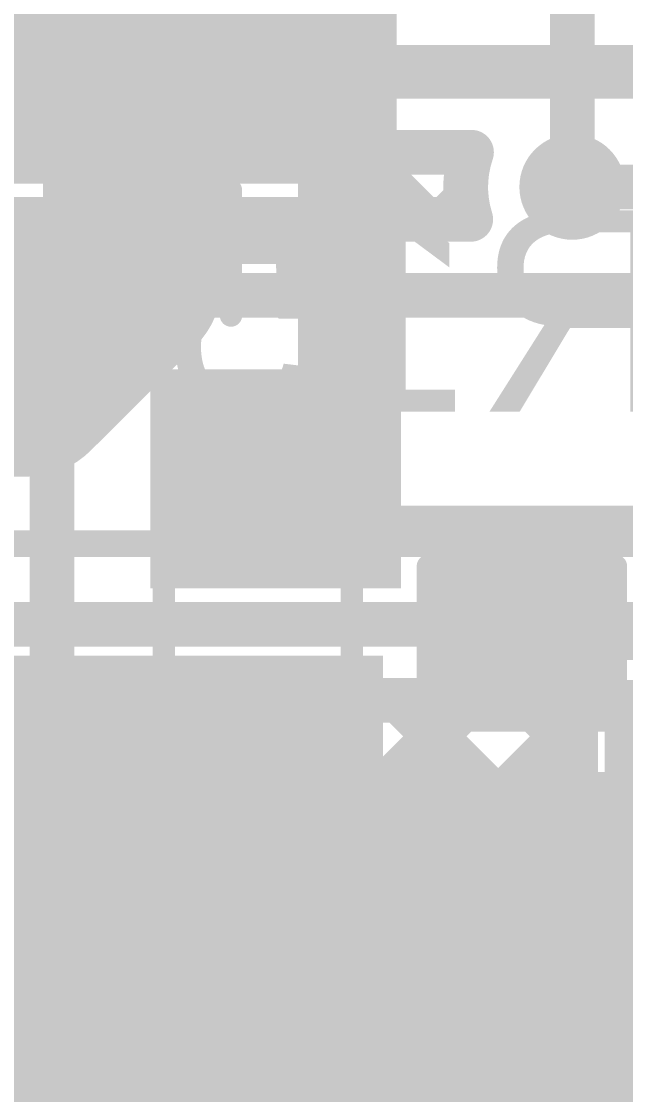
# Model space of a CAD drawing. Header units: millimetres. Extents: x -0.26 to 2.84, y -0.09 to 2.43.
# Drawn here: x 1.7592 to 1.8942, y 1.0949 to 1.3347 of the extents above; entities that cross this region are included whole.
import ezdxf

# ---------------------------------------------------------------- set-up
doc = ezdxf.new("R2010")
doc.units = ezdxf.units.MM
doc.header["$MEASUREMENT"] = 0
for name, color, linetype in [('BottomLayer', 5, 'Continuous'), ('BottomOverlay', 54, 'Continuous'), ('BottomPaste', 16, 'Continuous'), ('BottomSolder', 6, 'Continuous'), ('TopLayer', 1, 'Continuous'), ('TopOverlay', 2, 'Continuous'), ('TopPaste', 8, 'Continuous'), ('TopSolder', 216, 'Continuous'), ('ViaHoleLayer', 16, 'Continuous')]:
    doc.layers.add(name, color=color, linetype=linetype)
doc.styles.add('Arial', font='', dxfattribs={"height": 0.2})
doc.styles.get('Arial').set_extended_font_data('Arial')

# ---------------------------------------------------------------- blocks, each defined once
blk = doc.blocks.new('R__0603_B_14')
at = {"layer": 'BottomLayer'}
for points in [[(-0.045, -0.0175), (-0.045, 0.0175), (-0.015, 0.0175), (-0.015, -0.0175)], [(0.015, -0.0175), (0.015, 0.0175), (0.045, 0.0175), (0.045, -0.0175)]]:
    blk.add_hatch(color=5, dxfattribs=at).paths.add_polyline_path(points)
at = {"layer": 'BottomPaste'}
for points in [[(-0.045, -0.0175), (-0.045, 0.0175), (-0.015, 0.0175), (-0.015, -0.0175)], [(0.015, -0.0175), (0.015, 0.0175), (0.045, 0.0175), (0.045, -0.0175)]]:
    blk.add_hatch(color=16, dxfattribs=at).paths.add_polyline_path(points)
at = {"layer": 'BottomSolder'}
for points in [[(-0.049, -0.0215), (-0.049, 0.0215), (-0.011, 0.0215), (-0.011, -0.0215)], [(0.011, -0.0215), (0.011, 0.0215), (0.049, 0.0215), (0.049, -0.0215)]]:
    blk.add_hatch(color=6, dxfattribs=at).paths.add_polyline_path(points)
at = {"layer": 'BottomOverlay', "const_width": 0.005}
for points in [[(-0.048, -0.021), (-0.048, 0.021)], [(0.048, 0.021), (-0.048, 0.021)], [(0.048, -0.021), (0.048, 0.021)], [(0.048, -0.021), (-0.048, -0.021)]]:
    blk.add_lwpolyline(points, dxfattribs=at)
at = {"layer": 'BottomOverlay', "const_width": 0.0025}
for points in [[(-0.04925, 0.021, 1), (-0.04675, 0.021, 1)], [(-0.04925, 0.021, 1), (-0.04675, 0.021, 1)], [(0.04675, 0.021, 1), (0.04925, 0.021, 1)], [(0.04675, 0.021, 1), (0.04925, 0.021, 1)], [(-0.04925, -0.021, 1), (-0.04675, -0.021, 1)], [(-0.04925, -0.021, 1), (-0.04675, -0.021, 1)], [(0.04675, -0.021, 1), (0.04925, -0.021, 1)], [(0.04675, -0.021, 1), (0.04925, -0.021, 1)]]:
    blk.add_lwpolyline(points, format="xyb", close=True, dxfattribs=at)
blk = doc.blocks.new('R__0603_23')
at = {"layer": 'TopLayer'}
for points in [[(-0.015, 0.0175), (-0.015, -0.0175), (-0.045, -0.0175), (-0.045, 0.0175)], [(0.045, 0.0175), (0.045, -0.0175), (0.015, -0.0175), (0.015, 0.0175)]]:
    blk.add_hatch(color=1, dxfattribs=at).paths.add_polyline_path(points)
at = {"layer": 'TopPaste'}
for points in [[(-0.015, 0.0175), (-0.015, -0.0175), (-0.045, -0.0175), (-0.045, 0.0175)], [(0.045, 0.0175), (0.045, -0.0175), (0.015, -0.0175), (0.015, 0.0175)]]:
    blk.add_hatch(color=8, dxfattribs=at).paths.add_polyline_path(points)
at = {"layer": 'TopSolder'}
for points in [[(-0.011, 0.0215), (-0.011, -0.0215), (-0.049, -0.0215), (-0.049, 0.0215)], [(0.049, 0.0215), (0.049, -0.0215), (0.011, -0.0215), (0.011, 0.0215)]]:
    blk.add_hatch(color=216, dxfattribs=at).paths.add_polyline_path(points)
at = {"layer": 'TopOverlay', "const_width": 0.005}
for points in [[(-0.048, -0.021), (-0.048, 0.021)], [(0.048, 0.021), (-0.048, 0.021)], [(0.048, -0.021), (0.048, 0.021)], [(0.048, -0.021), (-0.048, -0.021)]]:
    blk.add_lwpolyline(points, dxfattribs=at)
at = {"layer": 'TopOverlay', "const_width": 0.0025}
for points in [[(-0.04925, 0.021, 1), (-0.04675, 0.021, 1)], [(-0.04925, 0.021, 1), (-0.04675, 0.021, 1)], [(0.04675, 0.021, 1), (0.04925, 0.021, 1)], [(0.04675, 0.021, 1), (0.04925, 0.021, 1)], [(-0.04925, -0.021, 1), (-0.04675, -0.021, 1)], [(-0.04925, -0.021, 1), (-0.04675, -0.021, 1)], [(0.04675, -0.021, 1), (0.04925, -0.021, 1)], [(0.04675, -0.021, 1), (0.04925, -0.021, 1)]]:
    blk.add_lwpolyline(points, format="xyb", close=True, dxfattribs=at)
blk = doc.blocks.new('R__0603_24')
at = {"layer": 'TopLayer'}
for points in [[(-0.015, 0.0175), (-0.015, -0.0175), (-0.045, -0.0175), (-0.045, 0.0175)], [(0.045, 0.0175), (0.045, -0.0175), (0.015, -0.0175), (0.015, 0.0175)]]:
    blk.add_hatch(color=1, dxfattribs=at).paths.add_polyline_path(points)
at = {"layer": 'TopPaste'}
for points in [[(-0.015, 0.0175), (-0.015, -0.0175), (-0.045, -0.0175), (-0.045, 0.0175)], [(0.045, 0.0175), (0.045, -0.0175), (0.015, -0.0175), (0.015, 0.0175)]]:
    blk.add_hatch(color=8, dxfattribs=at).paths.add_polyline_path(points)
at = {"layer": 'TopSolder'}
for points in [[(-0.011, 0.0215), (-0.011, -0.0215), (-0.049, -0.0215), (-0.049, 0.0215)], [(0.049, 0.0215), (0.049, -0.0215), (0.011, -0.0215), (0.011, 0.0215)]]:
    blk.add_hatch(color=216, dxfattribs=at).paths.add_polyline_path(points)
at = {"layer": 'TopOverlay', "const_width": 0.005}
for points in [[(-0.048, -0.021), (-0.048, 0.021)], [(0.048, 0.021), (-0.048, 0.021)], [(0.048, -0.021), (0.048, 0.021)], [(0.048, -0.021), (-0.048, -0.021)]]:
    blk.add_lwpolyline(points, dxfattribs=at)
at = {"layer": 'TopOverlay', "const_width": 0.0025}
for points in [[(-0.04925, 0.021, 1), (-0.04675, 0.021, 1)], [(-0.04925, 0.021, 1), (-0.04675, 0.021, 1)], [(0.04675, 0.021, 1), (0.04925, 0.021, 1)], [(0.04675, 0.021, 1), (0.04925, 0.021, 1)], [(-0.04925, -0.021, 1), (-0.04675, -0.021, 1)], [(-0.04925, -0.021, 1), (-0.04675, -0.021, 1)], [(0.04675, -0.021, 1), (0.04925, -0.021, 1)], [(0.04675, -0.021, 1), (0.04925, -0.021, 1)]]:
    blk.add_lwpolyline(points, format="xyb", close=True, dxfattribs=at)
blk = doc.blocks.new('RVT1E100M0405__115')
at = {"layer": 'TopLayer'}
for points in [[(-0.12205, 0.0315), (-0.01969, 0.0315), (-0.01969, -0.0315), (-0.12205, -0.0315)], [(0.01969, 0.0315), (0.12205, 0.0315), (0.12205, -0.0315), (0.01969, -0.0315)]]:
    blk.add_hatch(color=1, dxfattribs=at).paths.add_polyline_path(points)
at = {"layer": 'TopPaste'}
for points in [[(-0.12205, 0.0315), (-0.01969, 0.0315), (-0.01969, -0.0315), (-0.12205, -0.0315)], [(0.01969, 0.0315), (0.12205, 0.0315), (0.12205, -0.0315), (0.01969, -0.0315)]]:
    blk.add_hatch(color=8, dxfattribs=at).paths.add_polyline_path(points)
at = {"layer": 'TopSolder'}
for points in [[(-0.12605, 0.0355), (-0.01569, 0.0355), (-0.01569, -0.0355), (-0.12605, -0.0355)], [(0.01569, 0.0355), (0.12605, 0.0355), (0.12605, -0.0355), (0.01569, -0.0355)]]:
    blk.add_hatch(color=216, dxfattribs=at).paths.add_polyline_path(points)
at = {"layer": 'TopOverlay', "const_width": 0.005}
for points in [[(-0.037, 0.087), (-0.08325, 0.04075)], [(0.085, 0.087), (-0.037, 0.087)], [(0.085, 0.087), (0.085, 0.039)], [(-0.108, 0.065), (-0.108, 0.037)], [(-0.094, 0.051), (-0.122, 0.051)], [(-0.08325, 0.04075), (-0.08325, 0.035)], [(-0.08325, -0.035), (-0.08325, -0.04075)], [(-0.037, -0.087), (-0.08325, -0.04075)], [(0.085, -0.039), (0.085, -0.087)], [(0.085, -0.087), (-0.037, -0.087)]]:
    blk.add_lwpolyline(points, dxfattribs=at)
at = {"layer": 'TopOverlay', "const_width": 0.0025}
for points in [[(-0.03825, 0.087, 1), (-0.03575, 0.087, 1)], [(-0.03825, 0.087, 1), (-0.03575, 0.087, 1)], [(0.08375, 0.087, 1), (0.08625, 0.087, 1)], [(0.08375, 0.087, 1), (0.08625, 0.087, 1)], [(-0.10925, 0.065, 1), (-0.10675, 0.065, 1)], [(-0.12325, 0.051, 1), (-0.12075, 0.051, 1)], [(-0.09525, 0.051, 1), (-0.09275, 0.051, 1)], [(-0.0845, 0.04075, 1), (-0.082, 0.04075, 1)], [(-0.0845, 0.04075, 1), (-0.082, 0.04075, 1)], [(0.08375, 0.039, 1), (0.08625, 0.039, 1)], [(-0.10925, 0.037, 1), (-0.10675, 0.037, 1)], [(-0.0845, 0.035, 1), (-0.082, 0.035, 1)], [(-0.0845, -0.035, 1), (-0.082, -0.035, 1)], [(-0.0845, -0.04075, 1), (-0.082, -0.04075, 1)], [(-0.0845, -0.04075, 1), (-0.082, -0.04075, 1)], [(0.08375, -0.039, 1), (0.08625, -0.039, 1)], [(-0.03825, -0.087, 1), (-0.03575, -0.087, 1)], [(-0.03825, -0.087, 1), (-0.03575, -0.087, 1)], [(0.08375, -0.087, 1), (0.08625, -0.087, 1)], [(0.08375, -0.087, 1), (0.08625, -0.087, 1)]]:
    blk.add_lwpolyline(points, format="xyb", close=True, dxfattribs=at)

msp = doc.modelspace()

# ---------------------------------------------------------------- hatches: boundary and pattern name
at = {"layer": 'BottomLayer'}
h = msp.add_hatch(color=5, dxfattribs=at)
edge = h.paths.add_edge_path()
edge.add_arc((1.88225, 1.29775), 0.01181, 0, 360)
h = msp.add_hatch(color=5, dxfattribs=at)
edge = h.paths.add_edge_path()
edge.add_arc((1.832, 1.241), 0.01181, 0, 360)
at = {"layer": 'TopLayer'}
h = msp.add_hatch(color=1, dxfattribs=at)
edge = h.paths.add_edge_path()
edge.add_arc((1.88225, 1.29775), 0.01181, 0, 360)
for points in [[(1.788, 1.208), (1.844, 1.208), (1.844, 1.257), (1.788, 1.257)], [(1.671, 1.128), (1.84, 1.128), (1.84, 1.193), (1.671, 1.193)], [(1.219, 0.966), (1.892, 0.966), (1.892, 1.167), (1.219, 1.167)]]:
    msp.add_hatch(color=1, dxfattribs=at).paths.add_polyline_path(points)
h = msp.add_hatch(color=1, dxfattribs=at)
edge = h.paths.add_edge_path()
edge.add_arc((1.832, 1.241), 0.01181, 0, 360)
at = {"layer": 'ViaHoleLayer'}
h = msp.add_hatch(color=16, dxfattribs=at)
edge = h.paths.add_edge_path()
edge.add_arc((1.88225, 1.29775), 0.00591, 0, 360)
h = msp.add_hatch(color=16, dxfattribs=at)
edge = h.paths.add_edge_path()
edge.add_arc((1.832, 1.241), 0.00591, 0, 360)

# ---------------------------------------------------------------- linework, layer by layer
at = {"layer": 'BottomLayer'}
for points, const_width in [([(1.784, 1.27643), (1.784, 1.45057)], 0.04), ([(1.88225, 1.29775), (1.88225, 1.42475)], 0.01), ([(1.832, 1.241), (1.832, 1.37856)], 0.022), ([(1.76057, 1.253), (1.784, 1.27643)], 0.04), ([(1.169, 1.253), (1.76057, 1.253)], 0.04), ([(0.283, 1.218), (2.022, 1.218)], 0.006), ([(0.276, 1.2), (1.996, 1.2)], 0.01), ([(0.276, 1.183), (1.883, 1.183)], 0.01), ([(1.72277, 1.131), (1.77477, 1.183)], 0.01), ([(1.73037, 1.183), (1.78237, 1.131)], 0.01), ([(1.75105, 1.131), (1.80305, 1.183)], 0.01), ([(1.75866, 1.183), (1.81066, 1.131)], 0.01), ([(1.77934, 1.131), (1.83134, 1.183)], 0.01), ([(1.78694, 1.183), (1.83894, 1.131)], 0.01), ([(1.80762, 1.131), (1.85962, 1.183)], 0.01), ([(1.81523, 1.183), (1.86723, 1.131)], 0.01), ([(1.84351, 1.183), (1.883, 1.14351)], 0.01), ([(1.87179, 1.183), (1.883, 1.17179)], 0.01), ([(1.883, 1.131), (1.883, 1.183)], 0.01), ([(1.8359, 1.131), (1.883, 1.1781)], 0.01), ([(1.86419, 1.131), (1.883, 1.14981)], 0.01), ([(1.63111, 1.131), (1.883, 1.131)], 0.01), ([(0.217, 1.108), (1.9178, 1.108)], 0.022)]:
    msp.add_lwpolyline(points, dxfattribs=dict(at, const_width=const_width))
for points, const_width in [([(1.87975, 1.29775, 1), (1.88475, 1.29775, 1)], 0.005), ([(1.774, 1.27643, 1), (1.794, 1.27643, 1)], 0.02), ([(1.774, 1.27643, 1), (1.794, 1.27643, 1)], 0.02), ([(1.75057, 1.253, 1), (1.77057, 1.253, 1)], 0.02), ([(1.75057, 1.253, 1), (1.77057, 1.253, 1)], 0.02), ([(1.8265, 1.241, 1), (1.8375, 1.241, 1)], 0.011), ([(1.75616, 1.183, 1), (1.76116, 1.183, 1)], 0.005), ([(1.77227, 1.183, 1), (1.77727, 1.183, 1)], 0.005), ([(1.78444, 1.183, 1), (1.78944, 1.183, 1)], 0.005), ([(1.80055, 1.183, 1), (1.80555, 1.183, 1)], 0.005), ([(1.81273, 1.183, 1), (1.81773, 1.183, 1)], 0.005), ([(1.82884, 1.183, 1), (1.83384, 1.183, 1)], 0.005), ([(1.84101, 1.183, 1), (1.84601, 1.183, 1)], 0.005), ([(1.85712, 1.183, 1), (1.86212, 1.183, 1)], 0.005), ([(1.86929, 1.183, 1), (1.87429, 1.183, 1)], 0.005), ([(1.8805, 1.183, 1), (1.8855, 1.183, 1)], 0.005), ([(1.8805, 1.183, 1), (1.8855, 1.183, 1)], 0.005), ([(1.8805, 1.1781, 1), (1.8855, 1.1781, 1)], 0.005), ([(1.8805, 1.17179, 1), (1.8855, 1.17179, 1)], 0.005), ([(1.8805, 1.14981, 1), (1.8855, 1.14981, 1)], 0.005), ([(1.8805, 1.14351, 1), (1.8855, 1.14351, 1)], 0.005), ([(1.77684, 1.131, 1), (1.78184, 1.131, 1)], 0.005), ([(1.77987, 1.131, 1), (1.78487, 1.131, 1)], 0.005), ([(1.80512, 1.131, 1), (1.81012, 1.131, 1)], 0.005), ([(1.80816, 1.131, 1), (1.81316, 1.131, 1)], 0.005), ([(1.8334, 1.131, 1), (1.8384, 1.131, 1)], 0.005), ([(1.83644, 1.131, 1), (1.84144, 1.131, 1)], 0.005), ([(1.86169, 1.131, 1), (1.86669, 1.131, 1)], 0.005), ([(1.86473, 1.131, 1), (1.86973, 1.131, 1)], 0.005), ([(1.8805, 1.131, 1), (1.8855, 1.131, 1)], 0.005), ([(1.8805, 1.131, 1), (1.8855, 1.131, 1)], 0.005)]:
    msp.add_lwpolyline(points, format="xyb", close=True, dxfattribs=dict(at, const_width=const_width))
at = {"layer": 'TopLayer'}
for points, const_width in [([(1.76837, 1.3235), (1.93679, 1.3235)], 0.012), ([(1.83205, 1.3055), (1.85974, 1.3055)], 0.01), ([(1.83205, 1.29685), (1.8407, 1.3055)], 0.01), ([(1.83205, 1.2905), (1.83205, 1.3055)], 0.01), ([(1.83415, 1.3055), (1.84915, 1.2905)], 0.01), ([(1.88225, 1.29775), (1.93604, 1.29775)], 0.01), ([(1.8257, 1.2905), (1.83205, 1.29685)], 0.01), ([(1.85398, 1.2905), (1.85859, 1.2951)], 0.01), ([(1.692, 1.21337), (1.76913, 1.2905)], 0.01), ([(1.70568, 1.2905), (1.83205, 1.2905)], 0.01), ([(1.76429, 1.2905), (1.76753, 1.28727)], 0.01), ([(1.7775, 1.2905), (1.85957, 1.2905)], 0.01), ([(1.754, 1.27404), (1.76546, 1.2855)], 0.01), ([(1.766, 1.262), (1.7775, 1.2735)], 0.01), ([(1.7775, 1.2735), (1.93679, 1.2735)], 0.01), ([(1.766, 1.14786), (1.766, 1.262)], 0.01), ([(1.832, 1.235), (1.832, 1.241)], 0.006), ([(1.81, 1.235), (1.811, 1.236)], 0.006), ([(1.816, 1.2325), (1.8185, 1.235)], 0.006), ([(1.8185, 1.235), (1.832, 1.235)], 0.006), ([(1.832, 1.2325), (1.841, 1.2235)], 0.006), ([(1.811, 1.227), (1.81625, 1.23225)], 0.006), ([(1.841, 1.2235), (1.93679, 1.2235)], 0.006), ([(1.869, 1.198), (1.93629, 1.198)], 0.012), ([(1.81449, 1.17449), (1.815, 1.175)], 0.006), ([(1.809, 1.151), (1.8185, 1.1605)], 0.01), ([(1.771, 1.15686), (1.77686, 1.151)], 0.01), ([(1.77686, 1.151), (1.809, 1.151)], 0.01)]:
    msp.add_lwpolyline(points, dxfattribs=dict(at, const_width=const_width))
for points, const_width in [([(1.76537, 1.3235, 1), (1.77137, 1.3235, 1)], 0.006), ([(1.82955, 1.3055, 1), (1.83455, 1.3055, 1)], 0.005), ([(1.82955, 1.3055, 1), (1.83455, 1.3055, 1)], 0.005), ([(1.83165, 1.3055, 1), (1.83665, 1.3055, 1)], 0.005), ([(1.8382, 1.3055, 1), (1.8432, 1.3055, 1)], 0.005), ([(1.85724, 1.3055, 1), (1.86224, 1.3055, 1)], 0.005), ([(1.85724, 1.3055, 1), (1.86224, 1.3055, 1)], 0.005), ([(1.87975, 1.29775, 1), (1.88475, 1.29775, 1)], 0.005), ([(1.82955, 1.29685, 1), (1.83455, 1.29685, 1)], 0.005), ([(1.82955, 1.29685, 1), (1.83455, 1.29685, 1)], 0.005), ([(1.85609, 1.2951, 1), (1.86109, 1.2951, 1)], 0.005), ([(1.76179, 1.2905, 1), (1.76679, 1.2905, 1)], 0.005), ([(1.76663, 1.2905, 1), (1.77163, 1.2905, 1)], 0.005), ([(1.775, 1.2905, 1), (1.78, 1.2905, 1)], 0.005), ([(1.775, 1.2905, 1), (1.78, 1.2905, 1)], 0.005), ([(1.775, 1.2905, 1), (1.78, 1.2905, 1)], 0.005), ([(1.8232, 1.2905, 1), (1.8282, 1.2905, 1)], 0.005), ([(1.82955, 1.2905, 1), (1.83455, 1.2905, 1)], 0.005), ([(1.82955, 1.2905, 1), (1.83455, 1.2905, 1)], 0.005), ([(1.84665, 1.2905, 1), (1.85165, 1.2905, 1)], 0.005), ([(1.85148, 1.2905, 1), (1.85648, 1.2905, 1)], 0.005), ([(1.85707, 1.2905, 1), (1.86207, 1.2905, 1)], 0.005), ([(1.85707, 1.2905, 1), (1.86207, 1.2905, 1)], 0.005), ([(1.76298, 1.28552, 1), (1.76798, 1.28552, 1)], 0.005), ([(1.76503, 1.28727, 1), (1.77003, 1.28727, 1)], 0.005), ([(1.76296, 1.2855, 1), (1.76796, 1.2855, 1)], 0.005), ([(1.76296, 1.2855, 1), (1.76796, 1.2855, 1)], 0.005), ([(1.775, 1.2735, 1), (1.78, 1.2735, 1)], 0.005), ([(1.775, 1.2735, 1), (1.78, 1.2735, 1)], 0.005), ([(1.7635, 1.262, 1), (1.7685, 1.262, 1)], 0.005), ([(1.7635, 1.262, 1), (1.7685, 1.262, 1)], 0.005), ([(1.8305, 1.241, 1), (1.8335, 1.241, 1)], 0.003), ([(1.8085, 1.235, 1), (1.8115, 1.235, 1)], 0.003), ([(1.8095, 1.236, 1), (1.8125, 1.236, 1)], 0.003), ([(1.817, 1.235, 1), (1.82, 1.235, 1)], 0.003), ([(1.817, 1.235, 1), (1.82, 1.235, 1)], 0.003), ([(1.8305, 1.235, 1), (1.8335, 1.235, 1)], 0.003), ([(1.8305, 1.235, 1), (1.8335, 1.235, 1)], 0.003), ([(1.8145, 1.2325, 1), (1.8175, 1.2325, 1)], 0.003), ([(1.8305, 1.2325, 1), (1.8335, 1.2325, 1)], 0.003), ([(1.81475, 1.23225, 1), (1.81775, 1.23225, 1)], 0.003), ([(1.8095, 1.227, 1), (1.8125, 1.227, 1)], 0.003), ([(1.8395, 1.2235, 1), (1.8425, 1.2235, 1)], 0.003), ([(1.8395, 1.2235, 1), (1.8425, 1.2235, 1)], 0.003), ([(1.866, 1.198, 1), (1.872, 1.198, 1)], 0.006), ([(1.8135, 1.175, 1), (1.8165, 1.175, 1)], 0.003), ([(1.81299, 1.17449, 1), (1.81599, 1.17449, 1)], 0.003), ([(1.816, 1.1605, 1), (1.821, 1.1605, 1)], 0.005), ([(1.7685, 1.15686, 1), (1.7735, 1.15686, 1)], 0.005), ([(1.77436, 1.151, 1), (1.77936, 1.151, 1)], 0.005), ([(1.77436, 1.151, 1), (1.77936, 1.151, 1)], 0.005), ([(1.8065, 1.151, 1), (1.8115, 1.151, 1)], 0.005), ([(1.8065, 1.151, 1), (1.8115, 1.151, 1)], 0.005), ([(1.7635, 1.14786, 1), (1.7685, 1.14786, 1)], 0.005)]:
    msp.add_lwpolyline(points, format="xyb", close=True, dxfattribs=dict(at, const_width=const_width))
at = {"layer": 'TopLayer', "const_width": 0.01}
for points in [[(1.85957, 1.2905, -0.161614), (1.85974, 1.3055)], [(1.76546, 1.2855, -0.199327), (1.7775, 1.2905)], [(1.76548, 1.28552, -0.198912), (1.7775, 1.2905)]]:
    msp.add_lwpolyline(points, format="xyb", dxfattribs=at)

# ---------------------------------------------------------------- block references
for name, p, rotation in [('RVT1E100M0405__115', (1.698, 1.334), 180), ('R__0603_24', (1.812, 1.201), 270), ('R__0603_23', (1.871, 1.165), 270), ('R__0603_B_14', (1.915, 1.137), 270)]:
    msp.add_blockref(name, p, dxfattribs=dict(rotation=rotation))

# ---------------------------------------------------------------- texts
at = {"layer": 'BottomOverlay', "style": 'Arial', "text_generation_flag": 2}
for s, p in [('R15', (1.90623, 1.24751)), ('R26', (1.88298, 1.08751))]:
    msp.add_text(s, height=0.045, dxfattribs=at).set_placement(p)
at = {"layer": 'TopOverlay', "style": 'Arial'}
for s, p in [('R16', (1.71977, 1.09251)), ('R17', (1.85877, 1.05751))]:
    msp.add_text(s, height=0.045, dxfattribs=at).set_placement(p)

doc.saveas('drawing.dxf')
